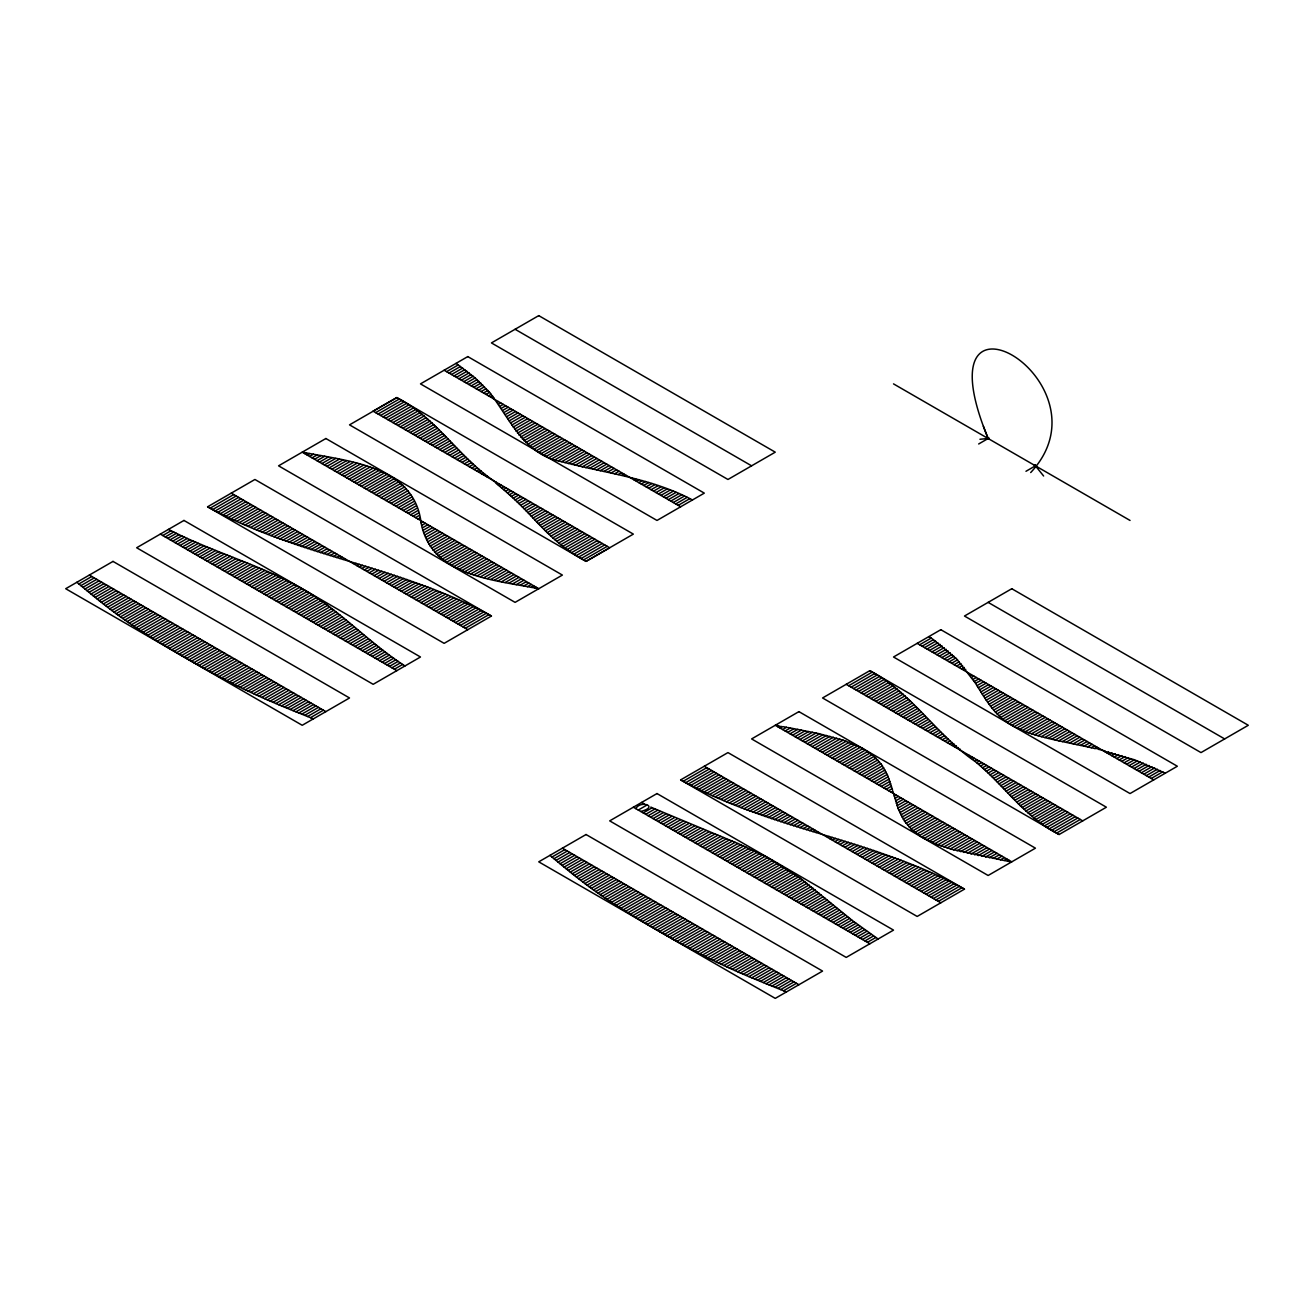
<?xml version="1.0" encoding="UTF-8"?>
<svg xmlns="http://www.w3.org/2000/svg" width="1314" height="1314" viewBox="0 0 1314 1314"><rect width="100%" height="100%" fill="white"/><g stroke="black" fill="none" stroke-linecap="round" stroke-linejoin="round"><path stroke-width="1.5" d="M1030.702 472.547C1114.913 382.325 917.369 265.132 987.668 437.316M207.612 506.793L254.916 479.479L491.436 616.036L444.132 643.351L207.612 506.793C296.997 556.495 402.051 566.318 491.436 616.036M78.873 583.958L91.816 576.485M162.772 535.521L171.099 530.708C214.609 552.816 262.422 565.463 304.667 590.15C341.032 611.421 369.546 643.318 404.975 665.952M210.224 508.124L233.728 494.557M304.651 453.609L305.981 452.837C350 461.378 414.518 466.421 421.121 522.923C430.976 576.879 495.592 579.967 538.691 588.754M446.596 371.665L458.225 364.947L475.159 377.923L489.564 392.377M80.893 585.633L94.279 577.914M165.236 536.95L173.76 532.022M212.835 509.454L236.192 495.986M307.115 455.038L309.743 453.511M449.059 373.077L460.475 366.491M76.853 582.283L82.913 587.309L96.743 579.343M167.699 538.362L176.437 533.32M215.48 510.785L238.655 497.398M309.578 456.451L313.504 454.184M451.523 374.506L462.676 368.068M82.913 587.309L84.95 589.001L99.207 580.755M170.163 539.791L179.147 534.601M218.108 512.115L241.119 498.827M312.042 457.88L317.249 454.874M453.987 375.935L464.844 369.661M84.95 589.001L86.97 590.676L101.671 582.184M172.627 541.22L181.858 535.882M220.768 513.429L243.583 500.256M314.506 459.292L320.994 455.547M456.451 377.348L466.996 371.271M86.97 590.676L88.991 592.335L104.135 583.597M175.09 542.633L184.584 537.147M223.429 514.727L246.047 501.669M316.97 460.721L324.722 456.254M458.914 378.777L469.098 372.897M88.991 592.335L91.027 594.01L106.598 585.026M177.554 544.062L187.344 538.412M226.09 516.041L248.51 503.098M319.433 462.15L328.418 456.96M461.378 380.189L471.151 374.556M91.027 594.01L93.064 595.685L109.062 586.455M180.018 545.474L190.119 539.66M228.784 517.322L250.974 504.51M321.897 463.563L332.113 457.666M463.842 381.618L473.188 376.231M93.064 595.685L95.117 597.344L111.526 587.867M182.482 546.903L192.895 540.892M231.478 518.619L253.438 505.939M324.361 464.992L335.76 458.405M466.306 383.047L475.159 377.923M95.117 597.344L97.17 599.003L113.99 589.296M184.946 548.332L195.704 542.124M234.188 519.901L255.902 507.368M326.825 466.404L339.39 459.161M468.769 384.46L477.113 379.647M97.17 599.003L99.223 600.662L116.453 590.709M187.409 549.745L198.513 543.339M236.914 521.165L258.365 508.781M329.288 467.833L342.987 459.933M471.233 385.889L479.019 381.389M99.223 600.662L101.293 602.305L118.917 592.138M189.873 551.174L201.354 544.554M239.657 522.43L260.829 510.21M331.752 469.262L346.551 460.721M473.697 387.302L480.891 383.162M101.293 602.305L103.379 603.947L121.381 593.567M192.337 552.586L204.196 545.753M242.417 523.678L263.293 511.622M334.216 470.675L350.066 461.526M476.161 388.73L482.698 384.953M103.379 603.947L105.465 605.59L123.845 594.979M194.8 554.015L207.054 546.936M245.192 524.927L265.757 513.051M336.68 472.104L353.532 462.38M478.624 390.159L484.488 386.776M105.465 605.59L107.567 607.216L126.308 596.408M197.264 555.444L209.928 548.135M247.985 526.158L268.22 514.48M339.143 473.516L356.948 463.251M481.088 391.572L486.229 388.615M107.567 607.216L109.686 608.842L128.772 597.821M199.728 556.857L212.802 549.318M250.793 527.374L270.684 515.893M341.607 474.945L360.315 464.138M483.552 393.001L487.921 390.472M109.686 608.842L111.805 610.468L131.236 599.25M202.192 558.286L215.693 550.484M253.618 528.589L273.148 517.322M344.071 476.374L363.617 465.09M486.016 394.414L489.564 392.36C509.848 418.952 524.549 455.17 561.669 461.69C605.54 473.254 651.843 478.28 692.478 499.961M111.805 610.468L113.957 612.078L133.7 600.679M204.655 559.698L218.584 551.666M256.46 529.805L275.612 518.734M346.535 477.787L366.869 466.059M488.479 395.843L491.173 394.282M113.957 612.078L116.108 613.671L136.163 602.091M207.119 561.127L221.491 552.833M259.318 530.987L278.075 520.163M348.998 479.216L370.039 467.078M490.943 397.271L492.75 396.22M116.108 613.671L118.276 615.264L138.627 603.52M209.583 562.556L224.415 553.999M262.192 532.17L280.539 521.592M351.462 480.628L373.127 468.129M493.407 398.684L494.278 398.191M118.276 615.264L120.461 616.857L141.091 604.933M212.047 563.969L227.322 555.149M265.1 533.353L283.003 523.005M353.926 482.057L376.149 469.229M120.461 616.857L122.645 618.434L143.555 606.362M214.511 565.398L230.246 556.315M268.023 534.502L285.467 524.434M356.39 483.486L379.073 470.379M497.218 402.183L498.334 401.526M122.645 618.434L124.863 619.994L146.018 607.791M216.974 566.81L233.169 557.464M270.947 535.652L287.93 525.846M358.853 484.899L381.914 471.595M498.63 404.203L500.798 402.955M124.863 619.994L127.08 621.555L148.482 609.203M219.438 568.239L236.093 558.631M273.903 536.785L290.394 527.275M361.317 486.328L384.657 472.843M500.01 406.256L503.262 404.384M127.08 621.555L129.314 623.115L150.946 610.632M221.902 569.668L239.017 559.78M276.893 537.919L292.858 528.704M363.781 487.74L387.318 474.157M501.373 408.309L505.726 405.796M129.314 623.115L131.581 624.659L153.41 612.045M224.365 571.081L241.924 560.947M279.882 539.036L295.322 530.117M366.245 489.169L389.88 475.537M502.72 410.379L508.19 407.225M131.581 624.659L133.847 626.187L155.873 613.474M226.829 572.51L244.847 562.113M282.904 540.136L297.785 531.546M368.708 490.598L392.328 476.966M504.034 412.465L510.653 408.638M133.847 626.187L136.114 627.714L158.337 614.903M229.293 573.922L247.755 563.279M285.926 541.237L300.249 532.958M371.172 492.011L394.66 478.46M505.332 414.551L513.117 410.067M136.114 627.714L138.413 629.242L160.801 616.315M231.757 575.351L250.645 564.445M288.981 542.321L302.713 534.387M373.636 493.44L396.894 480.004M506.629 416.653L515.581 411.496M138.413 629.242L140.729 630.753L163.265 617.744M234.22 576.78L253.536 565.628M292.053 543.388L305.177 535.816M376.1 494.852L399.013 481.63M507.927 418.755L518.044 412.908M140.729 630.753L143.045 632.264L165.728 619.157M236.684 578.193L256.411 566.81M295.141 544.456L307.64 537.229M378.563 496.281L401.033 483.306M509.208 420.858L520.508 414.337M143.045 632.264L145.378 633.759L168.192 620.586M239.148 579.622L259.285 567.993M298.245 545.507L310.104 538.658M381.027 497.71L402.922 485.063M510.522 422.944L522.972 415.75M145.378 633.759L147.726 635.253L170.656 622.015M241.612 581.034L262.127 569.192M301.366 546.542L312.568 540.07M383.491 499.123L404.712 486.886M511.852 425.03L525.436 417.179M147.726 635.253L150.075 636.732L173.12 623.427M244.076 582.463L264.968 570.407M304.503 547.577L315.032 541.499M385.955 500.552L406.371 488.759M513.199 427.083L527.899 418.608M150.075 636.732L152.44 638.21L175.583 624.856M246.539 583.892L267.793 571.623M307.657 548.611L317.495 542.928M388.418 501.964L407.931 490.713M514.579 429.136L530.363 420.02M152.44 638.21L154.822 639.688L178.047 626.269M249.003 585.305L270.585 572.855M310.81 549.63L319.959 544.341M390.882 503.393L409.377 492.717M515.991 431.156L532.827 421.449M154.822 639.688L157.204 641.15L180.511 627.698M251.467 586.734L273.361 574.087M313.997 550.632L322.423 545.77M393.346 504.822L410.724 494.787M517.47 433.16L535.291 422.862M157.204 641.15L159.602 642.612L182.975 629.127M253.93 588.146L276.121 575.335M317.183 551.634L324.887 547.182M395.81 506.235L411.972 496.922M518.997 435.115L537.755 424.291M159.602 642.612L162.016 644.074L185.438 630.539M256.394 589.575L278.847 576.616M320.386 552.636L327.35 548.611M398.273 507.664L413.105 499.09M520.59 437.053L540.218 425.72M162.016 644.074L164.431 645.519L187.902 631.968M258.858 591.004L281.557 577.897M323.589 553.621L329.814 550.04M400.737 509.076L414.173 501.34M522.249 438.925L542.682 427.132M164.431 645.519L166.845 646.964L190.366 633.381M261.322 592.417L284.235 579.195M326.808 554.607L332.278 551.453M403.201 510.505L415.142 503.607M523.99 440.781L545.146 428.561M166.845 646.964L169.276 648.41L192.83 634.81M263.786 593.846L286.895 580.492M330.044 555.592L334.742 552.882M405.665 511.934L416.045 505.939M525.797 442.572L547.61 429.974M169.276 648.41L171.707 649.855L195.293 636.239M266.249 595.258L289.523 581.823M333.28 556.561L337.205 554.294M408.128 513.347L416.883 508.304M527.719 444.313L550.073 431.403M171.707 649.855L174.154 651.284L197.757 637.651M268.713 596.687L292.119 583.17M336.515 557.547L339.669 555.723M410.592 514.776L417.655 510.686M529.723 446.004L552.537 432.832M174.154 651.284L176.585 652.713L200.221 639.08M271.177 598.116L294.697 584.533M339.768 558.516L342.133 557.152M413.056 516.188L418.394 513.117M531.825 447.631L555.001 434.244M176.585 652.713L179.049 654.142L202.685 640.493M273.64 599.529L297.227 585.913M343.02 559.485L344.597 558.565M415.52 517.617L419.1 515.548M534.026 449.207L557.464 435.673M179.049 654.142L181.496 655.571L205.148 641.922M276.104 600.958L299.74 587.309M417.983 519.046L419.79 518.012M536.326 450.718L559.928 437.086M181.496 655.571L183.96 657L207.612 643.351M278.568 602.37L302.22 588.721M538.74 452.164L562.392 438.515M183.96 657L186.424 658.429L210.076 644.763M281.032 603.799L304.667 590.15M421.121 522.923L422.911 521.888M541.253 453.56L564.856 439.944M186.424 658.429L188.904 659.842L212.54 646.192M283.495 605.228L307.082 591.596M354.452 564.264L356.028 563.345M421.81 525.37L425.375 523.301M543.881 454.89L567.319 441.356M188.904 659.842L191.368 661.254L215.003 647.605M285.959 606.641L309.48 593.074M356.915 565.677L359.28 564.314M422.5 527.817L427.838 524.729M546.608 456.172L569.783 442.785M191.368 661.254L193.864 662.667L217.467 649.034M288.423 608.07L311.829 594.552M359.379 567.106L362.533 565.283M423.239 530.232L430.302 526.158M549.433 457.371L572.247 444.198M193.864 662.667L196.344 664.079L219.931 650.463M290.887 609.499L314.161 596.047M361.843 568.519L365.768 566.252M424.028 532.63L432.766 527.571M552.356 458.537L574.711 445.627M196.344 664.079L198.841 665.475L222.395 651.875M293.351 610.911L316.46 597.574M364.307 569.947L369.004 567.237M424.865 534.979L435.23 529M555.362 459.637L577.174 447.056M198.841 665.475L201.338 666.888L224.858 653.304M295.814 612.34L318.727 599.102M366.77 571.376L372.223 568.223M425.769 537.311L437.693 530.413M558.483 460.688L579.638 448.468M201.338 666.888L203.851 668.284L227.322 654.717M298.278 613.753L320.977 600.646M369.234 572.789L375.459 569.208M426.738 539.594L440.157 531.841M561.669 461.69L582.102 449.897M203.851 668.284L206.364 669.664L229.786 656.146M300.742 615.182L323.195 602.206M371.698 574.218L378.662 570.194M427.789 541.828L442.621 533.27M564.938 462.643L584.566 451.31M206.364 669.664L208.877 671.06L232.25 657.575M303.206 616.611L325.396 603.799M374.162 575.631L381.865 571.196M428.939 544.012L445.085 534.683M568.272 463.563L587.029 452.739M208.877 671.06L211.406 672.439L234.713 658.987M305.669 618.023L327.564 605.376M376.625 577.06L385.051 572.198M430.187 546.131L447.548 536.112M571.672 464.45L589.493 454.168M211.406 672.439L213.952 673.819L237.177 660.416M308.133 619.452L329.715 606.986M379.089 578.489L388.238 573.2M431.518 548.201L450.012 537.525M575.121 465.304L591.957 455.58M213.952 673.819L216.498 675.199L239.641 661.829M310.597 620.865L331.851 608.596M381.553 579.901L391.391 574.218M432.979 550.221L452.476 538.954M578.636 466.125L594.421 457.009M216.498 675.199L219.06 676.562L242.105 663.258M313.06 622.294L333.953 610.222M384.017 581.33L394.545 575.253M434.523 552.159L454.94 540.383M582.184 466.913L596.885 458.422M219.06 676.562L221.639 677.925L244.568 664.687M315.524 623.723L336.039 611.864M386.48 582.743L397.682 576.288M436.199 554.048L457.403 541.795M585.765 467.702L599.348 459.851M221.639 677.925L224.218 679.272L247.032 666.099M317.988 625.136L338.125 613.507M388.944 584.172L400.803 577.322M437.973 555.855L459.867 543.224M589.362 468.457L601.812 461.28M224.218 679.272L226.813 680.619L249.496 667.528M320.452 626.564L340.178 615.166M391.408 585.601L403.907 578.374M439.878 557.612L462.331 544.637M592.975 469.213L604.276 462.692M226.813 680.619L229.424 681.966L251.96 668.941M322.916 627.977L342.231 616.824M393.872 587.013L406.995 579.441M441.882 559.304L464.795 546.066M596.622 469.969L606.74 464.121M229.424 681.966L232.036 683.296L254.423 670.37M325.379 629.406L344.268 618.5M396.335 588.442L410.067 580.509M444.001 560.914L467.258 547.495M600.252 470.708L609.203 465.534M232.036 683.296L234.664 684.627L256.887 671.799M327.843 630.835L346.305 620.175M398.799 589.855L413.122 581.593M446.234 562.474L469.722 548.907M603.882 471.463L611.667 466.963M234.664 684.627L237.325 685.941L259.351 673.211M330.307 632.248L348.325 621.851M401.263 591.284L416.144 582.693M448.583 563.969L472.186 550.336M607.511 472.202L614.131 468.392M237.325 685.941L239.986 687.238L261.815 674.64M332.771 633.677L350.329 623.526M403.727 592.713L419.166 583.794M451.031 565.398L474.65 551.749M611.125 472.974L616.595 469.804M239.986 687.238L242.647 688.552L264.278 676.053M335.234 635.089L352.349 625.218M406.19 594.125L422.155 584.911M453.576 566.761L477.113 553.178M614.706 473.746L619.058 471.233M242.647 688.552L245.34 689.834L266.742 677.482M337.698 636.518L354.353 626.909M408.654 595.554L425.128 586.028M456.237 568.075L479.577 554.607M618.27 474.518L621.522 472.646M245.34 689.834L248.05 691.115L269.206 678.911M340.162 637.947L356.357 628.585M411.118 596.967L428.101 587.177M458.997 569.34L482.041 556.019M621.818 475.323L623.986 474.075M248.05 691.115L250.76 692.396L271.67 680.323M342.625 639.36L358.361 630.277M413.582 598.396L431.025 588.327M461.838 570.539L484.505 557.448M625.333 476.144L626.449 475.504M250.76 692.396L253.503 693.661L274.133 681.752M345.089 640.789L360.365 631.968M416.045 599.825L433.949 589.477M464.762 571.689L486.968 558.861M253.503 693.661L256.246 694.925L276.597 683.165M347.553 642.201L362.385 633.644M418.509 601.237L436.856 590.659M467.784 572.789L489.432 560.29M631.377 478.345L632.248 477.836M256.246 694.925L259.006 696.174L279.061 684.594M350.017 643.63L364.389 635.335M420.973 602.666L439.73 591.842M470.872 573.857L491.896 561.719M633.841 479.758L635.648 478.723M259.006 696.174L261.782 697.422L281.525 686.023M352.481 645.059L366.409 637.011M423.437 604.079L442.588 593.025M474.042 574.875L494.36 563.131M636.304 481.187L638.998 479.626M261.782 697.422L264.557 698.654L283.988 687.436M354.944 646.472L368.446 638.686M425.9 605.508L445.43 594.224M477.278 575.844L496.823 564.56M638.768 482.616L642.316 480.563M264.557 698.654L267.366 699.886L286.452 688.865M357.408 647.901L370.482 640.345M428.364 606.937L448.255 595.439M480.579 576.78L499.287 565.973M641.232 484.028L645.601 481.515M267.366 699.886L270.175 701.101L288.916 690.277M359.872 649.313L372.535 642.02M430.828 608.349L451.063 596.671M483.946 577.684L501.751 567.402M643.696 485.457L648.837 482.484M270.175 701.101L273 702.317L291.38 691.706M362.336 650.742L374.589 643.663M433.292 609.778L453.856 597.903M487.363 578.554L504.215 568.831M646.159 486.87L652.023 483.486M273 702.317L275.841 703.516L293.843 693.135M364.799 652.171L376.658 645.322M435.755 611.191L456.631 599.151M490.845 579.392L506.678 570.243M648.623 488.299L655.16 484.521M275.841 703.516L278.683 704.731L296.307 694.548M367.263 653.584L378.744 646.964M438.219 612.62L459.391 600.399M494.36 580.213L509.142 571.672M651.087 489.728L658.281 485.572M278.683 704.731L281.541 705.914L298.771 695.977M369.727 655.013L380.83 648.59M440.683 614.049L462.134 601.664M497.907 581.002L511.606 573.085M653.551 491.14L661.336 486.656M281.541 705.914L284.415 707.113L301.235 697.389M372.19 656.425L382.949 650.216M443.147 615.461L464.86 602.929M501.505 581.774L514.07 574.514M656.014 492.569L664.358 487.757M284.415 707.113L287.29 708.295L303.698 698.818M374.654 657.854L385.068 651.843M445.61 616.89L467.57 604.21M505.134 582.513L516.533 575.943M658.478 493.982L667.331 488.874M287.29 708.295L290.164 709.478L306.162 700.247M377.118 659.283L387.219 653.452M448.074 618.303L470.264 605.491M508.797 583.252L518.997 577.355M660.942 495.411L670.271 490.023M290.164 709.478L293.055 710.644L308.626 701.66M379.582 660.696L389.371 655.045M450.538 619.732L472.958 606.789M512.476 583.974L521.461 578.784M663.406 496.84L673.179 491.19M293.055 710.644L295.946 711.827L311.09 703.089M382.046 662.125L391.539 656.639M453.002 621.161L475.619 608.086M516.188 584.681L523.925 580.197M665.87 498.252L676.037 492.389M295.946 711.827L298.853 712.993L313.553 704.501M384.509 663.537L393.74 658.215M455.465 622.573L478.28 609.4M519.901 585.371L526.388 581.626M668.333 499.681L678.878 493.588M298.853 712.993L301.76 714.159L316.017 705.93M386.973 664.966L395.957 659.776M457.929 624.002L480.94 610.714M523.645 586.06L528.852 583.055M670.797 501.094L681.654 494.836M301.76 714.159L304.651 715.342L318.481 707.359M389.437 666.395L398.175 661.336M460.393 625.415L483.568 612.045M527.39 586.734L531.316 584.467M673.261 502.523L684.413 496.084M307.558 716.508L320.945 708.772M391.901 667.808L400.425 662.88M462.857 626.844L486.196 613.359M531.152 587.407L533.78 585.896M675.725 503.952L687.14 497.365M304.651 715.342L310.465 717.674L323.408 710.201M394.364 669.237L402.692 664.424M465.32 628.273L488.824 614.689M534.913 588.081L536.243 587.325M678.188 505.364L689.817 498.647M978.667 443.984L988.128 438.515L983.398 426.327M1025.971 471.283L1035.432 465.829L1043.628 476.013M680.652 779.892L727.956 752.594L964.476 889.135L917.172 916.449L680.652 779.892C769.955 829.742 875.19 839.252 964.476 889.135M551.962 857.04L564.856 849.6M635.812 808.636C640.427 799.815 659.743 806.55 640.739 811.477M683.198 781.272L706.768 767.672M777.724 726.691L781.354 726.396M848.68 685.727L872.282 672.095L875.42 673.852M919.636 644.763L931.199 638.095L932.611 639.047L956.674 658.955L975.152 682.771M553.982 858.715L567.319 851.012M638.276 810.048L646.8 805.121M685.809 782.602L709.232 769.084M780.188 728.12L782.783 726.626L787.02 727.381M851.144 687.156L874.796 673.507M922.1 646.192L933.466 639.639M556.003 860.407L569.783 852.441M688.437 783.932L711.695 770.513M782.651 729.549L786.544 727.299M853.607 688.585L877.243 674.936C914.971 697.8 938.935 736.809 975.317 761.611C1004.027 785.082 1025.068 817.834 1059.166 834.472M924.563 647.605L935.683 641.183M552.208 857.254L558.023 862.083L572.247 853.87M643.203 812.906L652.187 807.716L739.421 844.114L767.737 857.648L800.341 878.294L852.556 920.687L878.113 939.001M691.082 785.246L714.159 771.926M785.115 730.962L790.305 727.972L818.721 733.606L843.884 740.423L862.345 748.257L873.383 755.747L881.563 764.551L887.607 775.276L892.518 789.862M856.071 689.998L879.657 676.382M927.027 649.034L937.884 642.776M560.043 863.758L574.711 855.283M645.667 814.319L654.898 808.997M693.743 786.577L716.623 773.355M787.579 732.391L794.034 728.662M858.535 691.427L882.006 677.876M929.491 650.463L940.036 644.369M562.063 865.433L577.174 856.712M648.131 815.748L657.624 810.262M696.404 787.874L719.087 774.784M790.043 733.803L797.762 729.352M860.999 692.839L884.322 679.387M931.955 651.875L942.154 645.995M558.023 862.083L564.1 867.109L579.638 858.124M650.594 817.16L660.384 811.51M699.064 789.172L721.55 776.196M792.506 735.232L801.474 730.058M863.462 694.268L886.572 680.931M934.418 653.304L944.224 647.638M566.137 868.768L582.102 859.553M653.058 818.589L663.143 812.758M701.758 790.47L724.014 777.625M794.97 736.661L805.154 730.781M865.926 695.697L888.79 682.492M936.882 654.717L946.261 649.313M568.19 870.443L584.566 860.982M655.522 820.018L665.935 814.007M704.452 791.767L726.478 779.038M797.434 738.074L808.816 731.504M868.39 697.11L890.958 684.085M939.346 656.146L948.248 651.005M564.1 867.109L570.243 872.102L587.029 862.395M657.986 821.431L668.744 815.222M707.162 793.032L728.942 780.467M799.898 739.503L812.446 732.259M870.854 698.539L893.077 685.711M941.809 657.575L950.203 652.73M572.296 873.744L589.493 863.824M660.449 822.86L671.553 816.437M709.889 794.313L731.405 781.896M802.361 740.915L816.043 733.031M873.317 699.951L895.163 687.353M944.273 658.987L952.108 654.471M570.243 872.102L574.366 875.403L591.957 865.236M662.913 824.272L674.378 817.653M712.631 795.578L733.869 783.308M804.825 742.344L819.608 733.82M875.781 701.38L897.199 689.012M946.737 660.416L953.964 656.244M574.366 875.403L576.435 877.046L594.421 866.665M665.377 825.701L677.236 818.852M715.391 796.826L736.333 784.737M807.289 743.773L823.122 734.625M878.245 702.809L899.203 690.704M949.201 661.829L955.771 658.035M578.538 878.688L596.885 868.094M667.841 827.13L680.094 820.051M718.167 798.074L738.797 786.15M809.753 745.186L826.588 735.462M880.709 704.222L901.174 692.412M951.664 663.258L957.545 659.858M580.64 880.314L599.348 869.507M670.304 828.543L682.952 821.234M720.959 799.306L741.26 787.579M812.216 746.615L830.021 736.333M883.172 705.651L903.112 694.137M954.128 664.687L959.269 661.714M576.435 877.046L582.743 881.94L601.812 870.936M672.768 829.972L685.842 822.416M723.768 800.522L743.724 789.008M814.68 748.044L833.388 737.236M885.636 707.063L905.018 695.878M956.592 666.099L960.945 663.586M584.861 883.566L604.276 872.348M675.232 831.384L688.733 823.599M726.593 801.737L746.188 790.42M817.144 749.456L836.689 738.172M888.1 708.492L906.89 697.652M959.056 667.528L962.587 665.492M582.743 881.94L587.013 885.176L606.74 873.777M677.696 832.813L691.624 824.765M729.434 802.936L748.652 791.849M819.608 750.885L839.925 739.141M890.564 709.921L908.73 699.426M961.519 668.941L964.18 667.413M587.013 885.176L589.165 886.769L609.203 875.206M680.159 834.242L694.531 825.931M732.292 804.135L751.115 793.262M822.071 752.298L843.112 740.16M893.027 711.334L910.553 701.216M963.983 670.37L965.741 669.368M589.165 886.769L591.316 888.363L611.667 876.619M682.623 835.655L697.438 827.097M735.183 805.318L753.579 794.691M824.535 753.727L846.2 741.211M895.491 712.763L912.343 703.023M591.316 888.363L593.501 889.956L614.131 878.048M685.087 837.084L700.362 828.263M738.074 806.484L756.043 796.12M826.999 755.156L849.222 742.311M897.955 714.175L914.133 704.846M593.501 889.956L595.702 891.533L616.595 879.477M687.551 838.496L703.286 829.413M740.997 807.65L758.507 797.532M829.463 756.568L852.162 743.461M900.419 715.604L915.891 706.669M970.159 675.33L971.375 674.64M597.903 893.109L619.058 880.889M690.014 839.925L706.209 830.579M743.938 808.8L760.97 798.961M831.926 757.997L855.003 744.677M902.882 717.033L917.648 708.509M971.572 677.367L973.838 676.053M600.12 894.67L621.522 882.318M692.478 841.354L709.133 831.729M746.894 809.933L763.434 800.374M834.39 759.41L857.763 745.925M905.346 718.446L919.389 710.332M972.951 679.42L976.302 677.482M595.702 891.533L602.37 896.214L623.986 883.731M694.942 842.767L712.04 832.895M749.867 811.05L765.898 801.803M836.854 760.839L860.407 747.239M907.81 719.875L921.13 712.172M974.315 681.473L978.766 678.911M602.37 896.214L604.621 897.758L626.449 885.16M697.406 844.196L714.964 834.062M752.873 812.167L768.362 803.232M839.317 762.268L862.97 748.602M910.274 721.287L922.871 714.028M975.481 683.296L981.23 680.323M604.621 897.758L606.887 899.302L628.913 886.589M699.869 845.608L717.887 835.211M755.895 813.267L770.825 804.644M841.781 763.68L865.417 750.031M912.737 722.716L924.613 715.867M975.645 683.559L976.975 685.629L983.693 681.752M609.17 900.829L631.377 888.001M702.333 847.037L720.795 836.377M758.917 814.368L773.289 806.073M844.245 765.109L867.766 751.526M915.201 724.145L926.354 717.707M978.273 687.715L986.157 683.165M611.453 902.34L633.841 889.43M704.797 848.466L723.686 837.56M761.972 815.452L775.753 807.486M846.709 766.522L869.999 753.086M917.665 725.558L928.111 719.53M979.587 689.817L988.621 684.594M613.769 903.868L636.304 890.843M707.261 849.879L726.576 838.726M765.044 816.52L778.216 808.915M849.173 767.951L872.118 754.696M920.129 726.987L929.869 721.353M980.885 691.903L991.085 686.023M606.887 899.302L616.085 905.362L638.768 892.272M709.724 851.308L729.451 839.909M768.132 817.587L780.68 810.344M851.636 769.38L874.122 756.388M922.592 728.399L931.642 723.176M976.975 685.629L982.199 693.989L993.548 687.436M618.418 906.857L641.232 893.701M712.188 852.72L732.325 841.108M771.252 818.638L783.144 811.756M854.1 770.792L876.011 758.145M925.056 729.828L933.433 725M982.199 693.989L983.529 696.075L996.012 688.865M620.766 908.352L643.696 895.113M714.652 854.149L735.183 842.307M774.373 819.673L785.608 813.185M856.564 772.221L877.785 759.968M927.52 731.257L935.24 726.79M983.529 696.075L984.876 698.145L998.476 690.277M623.115 909.846L646.159 896.542M717.116 855.578L738.008 843.506M777.51 820.708L788.072 814.598M859.028 773.634L879.46 761.841M929.984 732.67L937.063 728.58M984.876 698.145L986.239 700.198L1000.939 691.706M625.48 911.325L648.623 897.955M719.579 856.991L740.833 844.721M780.664 821.726L790.535 816.027M861.491 775.063L881.004 763.795M932.447 734.099L938.919 730.37M986.239 700.198L987.635 702.234L1003.403 693.135M627.862 912.787L651.087 899.384M722.043 858.42L743.625 845.953M783.834 822.745L792.999 817.456M863.955 776.492L882.45 765.799M934.911 735.512L940.775 732.128M987.635 702.234L989.081 704.255L1005.867 694.548M630.26 914.248L653.551 900.813M724.507 859.832L746.401 847.202M787.004 823.763L795.463 818.868M866.419 777.904L883.796 767.869M937.375 736.94L942.664 733.885M989.081 704.255L990.559 706.242L1008.331 695.977M632.642 915.71L656.014 902.225M726.971 861.261L749.161 848.45M790.207 824.765L797.927 820.297M868.883 779.333L885.028 770.004M939.839 738.369L944.569 735.626M990.559 706.242L992.086 708.197L1010.794 697.389M635.056 917.172L658.478 903.654M729.434 862.69L751.887 849.715M793.41 825.75L800.39 821.71M871.346 780.746L886.178 772.189M942.302 739.782L946.491 737.368M992.086 708.197L993.68 710.118L1013.258 698.818M637.471 918.634L660.942 905.067M731.898 864.103L754.597 850.996M796.613 826.736L802.854 823.139M873.81 782.175L887.229 774.422M944.766 741.211L948.445 739.092M993.68 710.118L995.339 712.007L1015.722 700.247M616.085 905.362L639.885 920.079L663.406 906.496M734.362 865.532L757.291 852.293M799.832 827.721L805.318 824.568M876.274 783.604L888.215 776.705M947.23 742.624L950.4 740.8M995.339 712.007L997.063 713.847L1018.186 701.66M639.885 920.079L642.316 921.525L665.87 907.925M736.826 866.944L759.935 853.607M803.068 828.707L807.782 825.98M878.738 785.016L889.118 779.038M949.694 744.053L952.387 742.492M997.063 713.847L998.886 715.654L1020.649 703.089M644.747 922.954L668.333 909.337M739.289 868.373L762.563 854.938M806.303 829.676L810.245 827.409M881.201 786.445L889.939 781.387M952.157 745.481L954.375 744.2M998.886 715.654L1000.792 717.395L1023.113 704.501M642.316 921.525L647.194 924.399L670.797 910.766M741.753 869.802L765.159 856.285M809.555 830.645L812.709 828.822M883.665 787.858L890.728 783.785M954.621 746.894L956.378 745.876M1000.792 717.395L1002.779 719.087L1025.577 705.93M647.194 924.399L649.625 925.828L673.261 912.179M744.217 871.215L767.737 857.648M812.808 831.614L815.173 830.251M886.129 789.287L891.467 786.199M957.085 748.323L958.399 747.567M1002.779 719.087L1004.865 720.729L1028.041 707.359M649.625 925.828L652.089 927.257L675.725 913.608M746.681 872.644L770.267 859.028M816.06 832.583L817.637 831.68M888.593 790.716L892.173 788.646M959.549 749.736L960.419 749.243M1004.865 720.729L1007.066 722.306L1030.505 708.772M654.536 928.686L678.188 915.037M749.144 874.056L772.78 860.424M891.056 792.128L892.847 791.094L898.365 809.243L904.59 821.299L911.949 829.84L921.623 837.067L934.878 843.637L951.582 849.287L1002.828 860.243A56.584 32.669 0 0 0 1004.257 860.489L1009.628 861.623A18.166 10.496 0 0 1 1011.123 862.214M1007.066 722.306L1009.366 723.817L1032.968 710.201M657 930.115L680.652 916.449M751.608 875.485L775.26 861.836M1009.366 723.817L1011.78 725.279L1035.432 711.63M659.464 931.527L683.116 917.878M754.072 876.914L777.707 863.265M894.193 796.005L895.984 794.97M1011.78 725.279L1014.293 726.675L1037.896 713.042M661.944 932.94L685.579 919.291M756.536 878.327L780.122 864.711M827.492 837.363L829.068 836.443M894.867 798.469L898.447 796.399M968.533 755.928L969.404 755.435M1014.293 726.675L1016.921 727.989L1040.36 714.471M664.408 934.369L688.043 920.72M758.999 879.756L782.52 866.172M829.955 838.792L832.32 837.412M895.573 800.899L900.911 797.828M970.553 757.62L971.867 756.848M1016.921 727.989L1019.648 729.27L1042.823 715.884M666.904 935.765L690.507 922.149M761.463 881.168L784.869 867.667M832.419 840.204L835.573 838.381M896.312 803.314L903.375 799.241M972.574 759.295L974.331 758.277M1019.648 729.27L1022.489 730.469L1045.287 717.313M669.384 937.178L692.971 923.561M763.927 882.597L787.201 869.162M834.883 841.633L838.825 839.367M897.101 805.712L905.839 800.669M974.577 760.987L976.795 759.706M1022.489 730.469L1025.429 731.619L1047.751 718.742M671.881 938.59L695.434 924.99M766.391 884.026L789.5 870.673M837.347 843.062L842.06 840.336M897.922 808.077L908.303 802.082M976.565 762.678L979.259 761.118M1025.429 731.619L1028.451 732.719L1050.215 720.154M657.92 930.641L674.378 939.986L697.898 926.403M768.854 885.439L791.784 872.217M839.81 844.475L845.296 841.321M898.825 810.409L910.766 803.511M978.552 764.37L981.722 762.547M1028.451 732.719L1031.556 733.77L1052.678 721.583M674.378 939.986L676.891 941.382L700.362 927.832M771.318 886.868L794.017 873.761M842.274 845.904L848.516 842.29M899.811 812.676L913.23 804.94M980.507 766.095L984.186 763.96M1031.556 733.77L1034.759 734.772L1055.142 722.996M676.891 941.382L679.404 942.779L702.826 929.261M773.782 888.28L796.235 875.321M844.738 847.316L851.718 843.292M900.862 814.926L915.694 806.353M982.461 767.819L986.65 765.389M1034.759 734.772L1038.027 735.725L1057.606 724.425M681.917 944.158L705.289 930.673M776.246 889.709L798.436 876.898M847.202 848.745L854.921 844.278M902.012 817.111L918.158 807.782M984.383 769.544L989.114 766.818M1038.027 735.725L1041.361 736.645L1060.07 725.854M684.463 945.554L707.753 932.102M778.709 891.138L800.604 878.491M849.665 850.174L858.124 845.28M903.244 819.23L920.621 809.194M986.288 771.285L991.577 768.23M1041.361 736.645L1044.761 737.532L1062.533 727.266M679.404 942.779L686.992 946.934L710.217 933.515M781.173 892.551L802.755 880.101M852.129 851.587L861.294 846.298M904.59 821.299L923.085 810.623M988.177 773.043L994.041 769.659M1044.761 737.532L1048.211 738.386L1064.997 728.695M686.992 946.934L689.538 948.297L712.681 934.944M783.637 893.98L804.891 881.71M854.593 853.016L864.464 847.316M906.036 823.32L925.549 812.052M990.033 774.817L996.505 771.072M1048.211 738.386L1051.693 739.207L1067.461 730.108M692.1 949.661L715.144 936.373M786.101 895.392L806.993 883.337M857.056 854.429L867.618 848.335M907.58 825.258L928.013 813.465M991.889 776.59L998.969 772.501M1051.693 739.207L1055.224 740.028L1069.925 731.537M694.679 951.024L717.608 937.785M788.564 896.821L809.096 884.979M859.52 855.857L870.755 849.37M909.255 827.147L930.476 814.894M993.713 778.381L1001.432 773.93M1055.224 740.028L1058.788 740.817L1072.388 732.966M697.258 952.387L720.072 939.214M791.028 898.25L811.165 886.621M861.984 857.286L873.876 850.404M911.029 828.97L932.94 816.306M995.519 780.188L1003.896 775.342M1058.788 740.817L1062.369 741.589L1074.852 734.378M689.538 948.297L699.853 953.734L722.536 940.627M793.492 899.663L813.218 888.28M864.448 858.699L876.996 851.456M912.918 830.711L935.404 817.735M997.31 781.994L1006.36 776.771M1065.966 742.344L1077.316 735.807M699.853 953.734L702.464 955.064L725 942.056M795.956 901.092L815.271 889.939M866.911 860.128L880.084 852.523M914.922 832.403L937.868 819.164M999.083 783.817L1008.824 778.184M1069.58 743.116L1079.78 737.22M705.076 956.395L727.463 943.485M798.419 902.504L817.308 891.598M869.375 861.541L883.156 853.591M917.041 834.029L940.331 820.577M1000.841 785.641L1011.287 779.613M1073.209 743.872L1082.243 738.649M702.464 955.064L707.72 957.725L729.927 944.897M800.883 903.933L819.345 893.274M871.839 862.97L886.211 854.675M919.274 835.573L942.795 822.006M1002.598 787.48L1013.751 781.042M1076.823 744.611L1084.707 740.078M707.72 957.725L710.365 959.039L732.391 946.326M803.347 905.362L821.365 894.965M874.303 864.398L889.233 855.759M921.623 837.067L945.259 823.418M1004.339 789.32L1016.215 782.454M1062.369 741.589L1080.453 745.383L1087.171 741.49M713.026 960.353L734.855 947.739M805.811 906.775L823.369 896.641M876.766 865.811L892.255 856.876M924.071 838.496L947.723 824.847M1006.081 791.159L1018.679 783.883M1080.453 745.383L1084.05 746.138L1089.635 742.919M715.703 961.651L737.318 949.168M808.274 908.204L825.373 898.333M879.23 867.24L895.261 857.993M926.633 839.876L950.186 826.276M1007.822 792.999L1021.142 785.296M1084.05 746.138L1087.647 746.91L1092.098 744.332M710.365 959.039L718.38 962.948L739.782 950.597M810.738 909.616L827.393 900.008M881.694 868.653L898.234 859.11M929.277 841.19L952.65 827.689M1009.563 794.839L1023.606 786.725M1087.647 746.91L1091.211 747.699L1094.562 745.761M718.38 962.948L721.09 964.23L742.246 952.009M813.202 911.045L829.397 901.7M884.158 870.082L901.19 860.243M932.037 842.438L955.114 829.118M1011.304 796.678L1026.07 788.154M1091.211 747.699L1094.759 748.487L1097.026 747.19M721.09 964.23L723.817 965.494L744.71 953.438M815.666 912.474L831.401 903.391M886.621 871.511L904.131 861.393M934.878 843.637L957.577 830.53M1013.061 798.501L1028.534 789.566M1094.759 748.487L1099.489 748.602M723.817 965.494L726.543 966.759L747.173 954.851M818.129 913.887L833.404 905.067M889.085 872.923L907.054 862.559M937.818 844.787L960.041 831.959M1014.819 800.325L1030.997 790.995M1098.274 749.308L1101.953 750.031M726.543 966.759L729.286 968.024L749.637 956.28M820.593 915.316L835.408 906.759M891.549 874.352L909.945 863.725M940.84 845.888L962.505 833.388M1016.609 802.148L1033.461 792.408M1104.417 751.444L1134.425 759.738L1165.337 773.174M732.062 969.272L752.101 957.709M823.057 916.729L837.429 908.434M894.013 875.765L912.836 864.908M943.928 846.955L964.969 834.801M1018.399 803.954L1035.925 793.837M1106.881 752.873L1108.638 751.854M734.838 970.52L754.564 959.121M825.521 918.158L839.449 910.109M896.476 877.194L915.694 866.09M947.115 847.957L967.433 836.23M1020.222 805.745L1038.389 795.266M1109.344 754.302L1112.005 752.758M737.614 971.752L757.028 960.55M827.984 919.586L841.486 911.785M898.94 878.623L918.535 867.306M950.351 848.926L969.896 837.642M1022.062 807.535L1040.852 796.678M1111.808 755.714L1115.34 753.678M729.286 968.024L740.423 972.984L759.492 961.963M830.448 920.999L843.522 913.46M901.404 880.035L921.36 868.521M953.652 849.862L972.36 839.071M1023.934 809.293L1043.316 798.107M1114.272 757.143L1118.625 754.614M740.423 972.984L743.248 974.2L761.956 963.392M832.912 922.428L845.559 915.119M903.868 881.464L924.169 869.737M957.019 850.766L974.824 840.5M1025.84 811.034L1045.78 799.52M1116.736 758.556L1121.877 755.599M746.073 975.415L764.419 964.821M835.376 923.841L847.629 916.778M906.332 882.877L926.961 870.968M960.452 851.636L977.288 841.913M1027.778 812.775L1048.244 800.949M1119.199 759.985L1125.08 756.585M743.248 974.2L748.898 976.614L766.883 966.233M837.839 925.27L849.698 918.42M908.795 884.306L929.737 872.217M963.918 852.474L979.751 843.342M1029.749 814.483L1050.707 802.378M1121.663 761.414L1128.233 757.603M748.898 976.614L751.756 977.813L769.347 967.662M840.303 926.699L851.768 920.063M911.259 885.735L932.497 873.465M967.433 853.295L982.215 844.754M1031.753 816.158L1053.171 803.79M1124.127 762.826L1131.354 758.654M754.614 979.012L771.811 969.075M842.767 928.111L853.87 921.705M913.723 887.147L935.24 874.73M970.997 854.084L984.679 846.183M1033.79 817.834L1055.635 805.219M1126.591 764.255L1134.425 759.738M757.488 980.195L774.274 970.504M845.231 929.54L855.989 923.331M916.186 888.576L937.966 875.995M974.594 854.856L987.143 847.612M1035.875 819.476L1058.099 806.632M1129.054 765.668L1137.448 760.822M760.363 981.377L776.738 971.933M847.694 930.953L858.108 924.941M918.65 889.989L940.676 877.276M978.224 855.595L989.606 849.025M1037.994 821.086L1060.562 808.061M1131.518 767.097L1140.421 761.956M751.756 977.813L763.237 982.56L779.202 973.346M850.158 932.382L860.243 926.551M921.114 891.418L943.37 878.573M981.886 856.334L992.07 850.454M1040.162 822.679L1063.026 809.49M1133.982 768.526L1143.361 763.106M766.128 983.743L781.666 974.774M852.622 933.811L862.411 928.16M923.578 892.847L946.064 879.854M985.566 857.04L994.534 851.866M1042.38 824.256L1065.49 810.902M1136.446 769.938L1146.251 764.272M769.019 984.909L784.13 976.187M855.086 935.223L864.579 929.737M926.041 894.259L948.724 881.168M989.278 857.746L996.998 853.295M1044.63 825.783L1067.954 812.331M1138.909 771.367L1149.109 765.471M771.926 986.091L786.593 977.616M857.549 936.652L866.78 931.314M928.505 895.688L951.385 882.466M993.006 858.453L999.461 854.724M1046.946 827.311L1070.417 813.76M1141.373 772.78L1151.918 766.703M763.237 982.56L774.833 987.257L789.057 979.045M860.013 938.065L868.997 932.891M930.969 897.101L954.046 883.78M996.735 859.126L1001.925 856.137M1049.295 828.789L1072.881 815.173M1143.837 774.209L1154.694 767.934M777.74 988.424L791.521 980.458M862.477 939.494L871.231 934.451M933.433 898.53L956.691 885.11M1000.496 859.816L1004.389 857.566M1051.709 830.251L1075.345 816.602M1146.301 775.638L1157.42 769.216M780.647 989.59L793.985 981.886M864.941 940.923L873.465 935.995M935.896 899.959L959.319 886.424M1004.257 860.489L1006.853 858.978M1054.157 831.68L1077.809 818.014M1148.764 777.05L1160.131 770.497M774.833 987.257L783.555 990.756L796.448 983.299M867.404 942.335L875.748 937.523M938.36 901.371L961.93 887.755M1008.019 861.163L1009.316 860.407M1056.67 833.076L1080.272 819.443M1151.228 778.479L1162.791 771.811M373.176 411.134L396.697 397.699C435.739 416.965 458.849 457.141 493.9 480.908M375.64 412.629L399.259 399.062M378.103 414.041L401.755 400.474M380.567 415.47L404.203 401.903M383.031 416.899L406.617 403.349M385.495 418.312L408.966 404.843M387.959 419.741L411.266 406.355M390.422 421.153L413.532 407.898M392.886 422.582L415.75 409.459M395.35 424.011L417.918 411.052M397.813 425.424L420.037 412.662M400.277 426.853L422.123 414.304M402.741 428.265L424.159 415.98M405.205 429.694L426.163 417.655M407.668 431.123L428.134 419.363M410.132 432.536L430.072 421.088M412.596 433.965L431.961 422.845M415.06 435.377L433.834 424.603M417.524 436.806L435.69 426.377M419.987 438.235L437.513 428.167M422.451 439.648L439.303 429.974M424.915 441.077L441.093 431.78M427.378 442.489L442.851 433.604M429.842 443.918L444.625 435.427M432.306 445.347L446.366 437.266M434.77 446.76L448.123 439.106M437.233 448.189L449.864 440.929M439.697 449.602L451.605 442.769M442.161 451.031L453.346 444.608M444.625 452.459L455.104 446.432M447.089 453.872L456.878 448.255M449.552 455.301L458.652 450.078M452.016 456.714L460.442 451.885M454.48 458.143L462.249 453.691M456.944 459.572L464.072 455.482M459.407 460.984L465.912 457.256M461.871 462.413L467.768 459.029M464.335 463.826L469.656 460.787M466.798 465.255L471.545 462.528M469.262 466.684L473.467 464.269M471.726 468.096L475.405 465.994M474.19 469.525L477.36 467.702M476.654 470.938L479.347 469.41M479.117 472.367L481.335 471.102M481.581 473.796L483.338 472.777M484.045 475.208L485.359 474.469M486.509 476.637L487.379 476.144M493.473 481.154L496.363 482.32M495.493 482.829L497.513 484.505L498.827 483.749M497.53 484.488L499.534 486.18L501.291 485.178M499.534 486.18L501.537 487.872L503.755 486.591M501.537 487.855L503.525 489.564L506.219 488.02M503.525 489.564L505.512 491.255L508.682 489.432M505.512 491.255L507.467 492.98L511.146 490.861M507.467 492.98L509.405 494.705L513.61 492.29M509.405 494.705L511.327 496.429L516.073 493.703M511.327 496.429L513.232 498.17L518.537 495.132M513.216 498.187L515.104 499.944L521.001 496.544M515.104 499.944L516.96 501.702L523.465 497.973M516.96 501.702L518.8 503.492L525.928 499.402M518.8 503.492L520.623 505.282L528.392 500.815M520.623 505.282L522.43 507.073L530.856 502.244M522.43 507.073L524.22 508.879L533.32 503.656M524.22 508.879L525.994 510.703L535.784 505.085M525.994 510.703L527.768 512.526L538.247 506.514M527.768 512.526L529.526 514.349L540.711 507.927M529.526 514.349L531.267 516.188L543.175 509.356M533.008 518.028L545.639 510.768M531.267 516.188L534.765 519.851L548.102 512.197M534.749 519.868L536.506 521.691L550.566 513.626M536.506 521.691L538.247 523.53L553.03 515.039M538.247 523.53L540.005 525.354L555.494 516.468M540.005 525.354L541.779 527.177L557.957 517.88M541.779 527.177L543.569 528.984L560.421 519.309M543.569 528.984L545.376 530.79L562.885 520.738M545.359 530.79L547.182 532.581L565.349 522.151M547.182 532.581L549.038 534.355L567.812 523.58M549.038 534.355L550.911 536.128L570.276 524.992M550.911 536.128L552.816 537.869L572.74 526.421M552.8 537.869L554.738 539.594L575.203 527.85M554.738 539.594L556.709 541.302L577.667 529.263M556.709 541.302L558.713 542.994L580.131 530.692M558.713 542.994L560.75 544.653L582.595 532.104M560.75 544.653L562.835 546.296L585.058 533.533M562.835 546.296L564.954 547.905L587.522 534.962M564.954 547.905L567.122 549.498L589.986 536.375M567.122 549.498L569.34 551.075L592.45 537.804M569.34 551.075L571.606 552.603L594.913 539.216M571.606 552.603L573.906 554.13L597.377 540.645M573.906 554.114L576.255 555.608L599.841 542.074M576.271 555.608L578.669 557.07L602.305 543.487M578.669 557.07L581.117 558.499L604.769 544.916M581.117 558.499L583.613 559.895L607.232 546.328M979.932 439.254L988.128 438.515M305.981 452.837L302.22 452.164L538.74 588.721M787.957 727.545L790.305 727.972M1101.756 750.13L1105.222 750.984M786.478 991.906L783.555 990.756M310.465 717.674L313.373 718.84M652.187 807.716L650.824 807.075M168.455 529.394L171.099 530.708M644.156 803.823L641.593 802.443M583.613 559.895L586.175 561.259L609.696 547.757L373.176 411.2M872.282 672.095L869.786 670.698M893.52 383.885L1130.04 520.443M515.088 329.272L751.608 465.829M988.128 602.37L1224.648 738.928M444.132 370.236L680.652 506.793M917.172 643.351L1153.692 779.892M846.216 684.315L1082.736 820.872M775.26 725.279L1011.78 861.836M231.264 493.128L467.784 629.685M704.304 766.243L940.824 902.8M160.308 534.108L396.828 670.649M633.348 807.207L869.868 943.764M89.352 575.072L325.872 711.63M562.392 848.171L798.912 984.728M656.392 929.754L652.089 927.257M875.715 674.033L877.243 674.936M928.817 636.617L931.199 638.095M455.958 363.42L458.225 364.947M551.699 856.827L549.958 855.348M779.021 725.952A15.719 9.083 0 0 1 775.917 724.885M113.004 561.407L65.7 588.721L302.22 725.279L349.524 697.964L113.004 561.407M183.96 520.443L136.656 547.757L373.176 684.315L420.48 657L183.96 520.443M325.872 438.515L278.568 465.829L515.088 602.37L562.392 575.072L325.872 438.515M396.828 397.551L349.524 424.865L586.044 561.407L633.348 534.108L396.828 397.551M467.784 356.587L420.48 383.885L657 520.443L704.304 493.128L467.784 356.587M538.74 315.623L491.436 342.921L727.956 479.479L775.26 452.164L538.74 315.623M987.98 438.301L987.044 438.843L989.212 438.186L987.98 438.301M1035.284 464.795L1034.348 465.337L1035.58 466.864L1036.516 466.322L1035.284 464.795M586.044 834.521L538.74 861.836L775.26 998.377L822.564 971.079L586.044 834.521M657 793.557L609.696 820.872L846.216 957.413L893.52 930.115L657 793.557M798.912 711.63L751.608 738.928L988.128 875.485L1035.432 848.171L798.912 711.63M869.868 670.649L822.564 697.964L1059.084 834.521L1106.388 807.207L869.868 670.649M940.824 629.685L893.52 657L1130.04 793.557L1177.344 766.243L940.824 629.685M1011.78 588.721L964.476 616.036L1200.996 752.594L1248.3 725.279L1011.78 588.721"/></g></svg>
